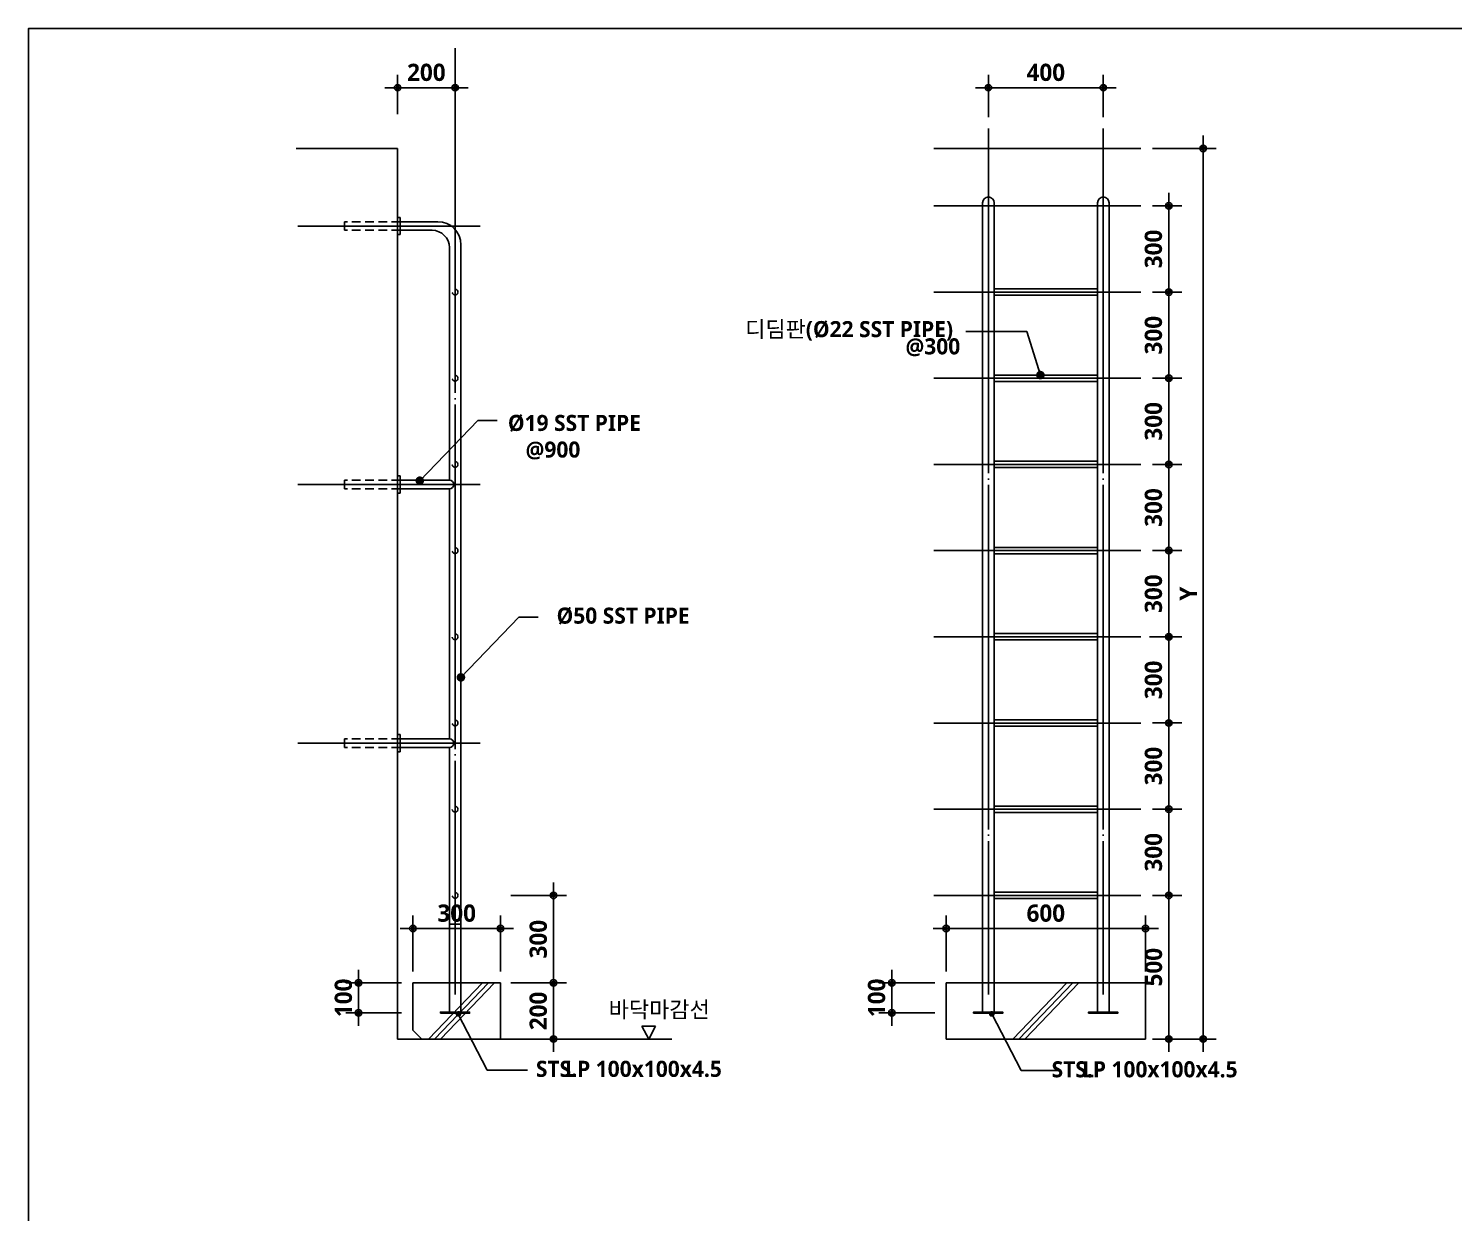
# Model space of a CAD drawing. Header units: millimetres. Extents: x 200 to 163856, y 0 to 163394.
# Drawn here: x 33800 to 36280, y 3679 to 5740 of the extents above; entities that cross this region are included whole.
import ezdxf
from ezdxf.enums import TextEntityAlignment as Align

# ---------------------------------------------------------------- set-up
doc = ezdxf.new("R2010")
doc.units = ezdxf.units.MM
doc.header["$LTSCALE"] = 10
doc.linetypes.add('CEN', pattern=[62, 60, -1, 0, -1])
doc.linetypes.add('HID', pattern=[2.3, 1.5, -0.8])
doc.layers.get('DEFPOINTS').update_dxf_attribs({"color": 181})
for name, color, linetype in [('A-ANNO-LEAD', 4, 'Continuous'), ('A-ANNO-TEXT1', 7, 'Continuous'), ('A-ST-AXIS-DIM', 7, 'Continuous'), ('CEN', 1, 'CEN'), ('COL', 2, 'Continuous'), ('DIM', 4, 'Continuous'), ('DIME', 7, 'Continuous'), ('ELE4', 4, 'Continuous'), ('HAT', 5, 'Continuous'), ('HID', 7, 'HID')]:
    doc.layers.add(name, color=color, linetype=linetype)
doc.styles.add('2020음성 1차', font='')
doc.styles.get('2020음성 1차').set_extended_font_data('NanumGothic', bold=True)
doc.dimstyles.new('NDIM10', dxfattribs={"dimscale": 10, "dimtxt": 3, "dimasz": 0.75, "dimexe": 2, "dimexo": 2, "dimgap": 1, "dimtad": 1, "dimdec": 1, "dimdsep": 46, "dimtxsty": '2020음성 1차', "dimblk": 'Z_DOT', "dimcen": 3, "dimdle": 3, "dimclrd": 256, "dimclre": 256, "dimclrt": 3, "dimadec": 0, "dimazin": 0, "dimtfac": 1, "dimtdec": 1, "dimtix": 1, "dimtmove": 2, "dimatfit": 3, "dimfxl": 1, "dimtolj": 1, "dimtzin": 0, "dimlwd": -1, "dimlwe": -1, "dimarcsym": 0})

# ---------------------------------------------------------------- blocks, each defined once
blk = doc.blocks.new('DDOT')
at = {"color": 9}
for p, q in [((-1, 0), (1, 0)), ((0, -1), (0, 1))]:
    blk.add_line(p, q, dxfattribs=at)
for radius in [0.5, 0.25]:
    blk.add_circle((0, 0), radius, dxfattribs=at)
blk = doc.blocks.new('Z_DOT')
at = {"layer": 'DIM', "color": 0}
for p, q in [((-3, 0), (3, 0)), ((0, -3), (0, 3))]:
    blk.add_line(p, q, dxfattribs=at)
for radius in [0.75, 0.375]:
    blk.add_circle((0, 0), radius, dxfattribs=at)
blk = doc.blocks.new('*D8306')
at = {"layer": 'A-ST-AXIS-DIM'}
for p, q in [((35755.8, 4381.3), (35804.1, 4381.3)), ((35784.1, 4373.8), (35784.1, 4238.8)), ((35755.8, 4231.3), (35804.1, 4231.3))]:
    blk.add_line(p, q, dxfattribs=at)
at = {"layer": 'DEFPOINTS', "color": 0}
for p in [(35735.8, 4381.3), (35735.8, 4231.3), (35784.1, 4231.3)]:
    blk.add_point(p, dxfattribs=at)
at = {"layer": 'A-ST-AXIS-DIM', "linetype": 'ByBlock', "xscale": 7.5, "yscale": 7.5, "zscale": 7.5}
for p, rotation in [((35784.1, 4381.3), 90), ((35784.1, 4231.3), 270)]:
    blk.add_blockref('Z_DOT', p, dxfattribs=dict(at, rotation=rotation))
at = {"layer": 'A-ST-AXIS-DIM', "color": 3, "insert": (35757.5, 4306.3), "char_height": 30, "attachment_point": 5, "rotation": 90, "style": '2020음성 1차'}
blk.add_mtext('\\A1;300', dxfattribs=at)
blk = doc.blocks.new('*D8307')
at = {"layer": 'A-ST-AXIS-DIM'}
for p, q in [((35755.8, 5431.3), (35804.1, 5431.3)), ((35784.1, 5423.8), (35784.1, 5288.8)), ((35755.8, 5281.3), (35804.1, 5281.3))]:
    blk.add_line(p, q, dxfattribs=at)
at = {"layer": 'DEFPOINTS', "color": 0}
for p in [(35735.8, 5431.3), (35735.8, 5281.3), (35784.1, 5281.3)]:
    blk.add_point(p, dxfattribs=at)
at = {"layer": 'A-ST-AXIS-DIM', "linetype": 'ByBlock', "xscale": 7.5, "yscale": 7.5, "zscale": 7.5}
for p, rotation in [((35784.1, 5431.3), 90), ((35784.1, 5281.3), 270)]:
    blk.add_blockref('Z_DOT', p, dxfattribs=dict(at, rotation=rotation))
at = {"layer": 'A-ST-AXIS-DIM', "color": 3, "insert": (35757.5, 5356.3), "char_height": 30, "attachment_point": 5, "rotation": 90, "style": '2020음성 1차'}
blk.add_mtext('\\A1;300', dxfattribs=at)
blk = doc.blocks.new('*D8308')
at = {"layer": 'A-ST-AXIS-DIM'}
for p, q in [((34442.3, 5591), (34442.3, 5657)), ((34542.3, 5591), (34542.3, 5657)), ((34534.8, 5637), (34449.8, 5637))]:
    blk.add_line(p, q, dxfattribs=at)
at = {"layer": 'DEFPOINTS', "color": 0}
for p in [(34442.3, 5637), (34442.3, 5571), (34542.3, 5571)]:
    blk.add_point(p, dxfattribs=at)
at = {"layer": 'A-ST-AXIS-DIM', "linetype": 'ByBlock', "xscale": 7.5, "yscale": 7.5, "zscale": 7.5, "rotation": 180}
blk.add_blockref('Z_DOT', (34442.3, 5637), dxfattribs=at)
at = {"layer": 'A-ST-AXIS-DIM', "linetype": 'ByBlock', "xscale": 7.5, "yscale": 7.5, "zscale": 7.5}
blk.add_blockref('Z_DOT', (34542.3, 5637), dxfattribs=at)
at = {"layer": 'A-ST-AXIS-DIM', "color": 3, "insert": (34492.3, 5663.5), "char_height": 30, "attachment_point": 5, "style": '2020음성 1차'}
blk.add_mtext('\\A1;200', dxfattribs=at)
blk = doc.blocks.new('*D8309')
at = {"layer": 'A-ST-AXIS-DIM'}
for p, q in [((35755.8, 4231.3), (35804.1, 4231.3)), ((35784.1, 4223.8), (35784.1, 3988.8)), ((35755.8, 3981.3), (35804.1, 3981.3))]:
    blk.add_line(p, q, dxfattribs=at)
at = {"layer": 'DEFPOINTS', "color": 0}
for p in [(35735.8, 4231.3), (35735.8, 3981.3), (35784.1, 3981.3)]:
    blk.add_point(p, dxfattribs=at)
at = {"layer": 'A-ST-AXIS-DIM', "linetype": 'ByBlock', "xscale": 7.5, "yscale": 7.5, "zscale": 7.5}
for p, rotation in [((35784.1, 4231.3), 90), ((35784.1, 3981.3), 270)]:
    blk.add_blockref('Z_DOT', p, dxfattribs=dict(at, rotation=rotation))
at = {"layer": 'A-ST-AXIS-DIM', "color": 3, "insert": (35757.6, 4106.3), "char_height": 30, "attachment_point": 5, "rotation": 90, "style": '2020음성 1차'}
blk.add_mtext('\\A1;500', dxfattribs=at)
blk = doc.blocks.new('*D8310')
at = {"layer": 'A-ST-AXIS-DIM'}
for p, q in [((35755.8, 5531.3), (35864.1, 5531.3)), ((35844.1, 5523.8), (35844.1, 3988.8)), ((35755.8, 3981.3), (35864.1, 3981.3))]:
    blk.add_line(p, q, dxfattribs=at)
at = {"layer": 'DEFPOINTS', "color": 0}
for p in [(35735.8, 5531.3), (35735.8, 3981.3), (35844.1, 3981.3)]:
    blk.add_point(p, dxfattribs=at)
at = {"layer": 'A-ST-AXIS-DIM', "linetype": 'ByBlock', "xscale": 7.5, "yscale": 7.5, "zscale": 7.5}
for p, rotation in [((35844.1, 5531.3), 90), ((35844.1, 3981.3), 270)]:
    blk.add_blockref('Z_DOT', p, dxfattribs=dict(at, rotation=rotation))
at = {"layer": 'A-ST-AXIS-DIM', "color": 3, "insert": (35818, 4756.3), "char_height": 30, "attachment_point": 5, "rotation": 90, "style": '2020음성 1차'}
blk.add_mtext('\\A1;Y', dxfattribs=at)
blk = doc.blocks.new('*D8311')
at = {"layer": 'A-ST-AXIS-DIM'}
for p, q in [((35755.8, 4531.3), (35804.1, 4531.3)), ((35784.1, 4523.8), (35784.1, 4388.8)), ((35755.8, 4381.3), (35804.1, 4381.3))]:
    blk.add_line(p, q, dxfattribs=at)
at = {"layer": 'DEFPOINTS', "color": 0}
for p in [(35735.8, 4531.3), (35735.8, 4381.3), (35784.1, 4381.3)]:
    blk.add_point(p, dxfattribs=at)
at = {"layer": 'A-ST-AXIS-DIM', "linetype": 'ByBlock', "xscale": 7.5, "yscale": 7.5, "zscale": 7.5}
for p, rotation in [((35784.1, 4531.3), 90), ((35784.1, 4381.3), 270)]:
    blk.add_blockref('Z_DOT', p, dxfattribs=dict(at, rotation=rotation))
at = {"layer": 'A-ST-AXIS-DIM', "color": 3, "insert": (35757.5, 4456.3), "char_height": 30, "attachment_point": 5, "rotation": 90, "style": '2020음성 1차'}
blk.add_mtext('\\A1;300', dxfattribs=at)
blk = doc.blocks.new('*D8312')
at = {"layer": 'A-ST-AXIS-DIM'}
for p, q in [((35755.8, 5131.3), (35804.1, 5131.3)), ((35784.1, 5123.8), (35784.1, 4988.8)), ((35755.8, 4981.3), (35804.1, 4981.3))]:
    blk.add_line(p, q, dxfattribs=at)
at = {"layer": 'DEFPOINTS', "color": 0}
for p in [(35735.8, 5131.3), (35735.8, 4981.3), (35784.1, 4981.3)]:
    blk.add_point(p, dxfattribs=at)
at = {"layer": 'A-ST-AXIS-DIM', "linetype": 'ByBlock', "xscale": 7.5, "yscale": 7.5, "zscale": 7.5}
for p, rotation in [((35784.1, 5131.3), 90), ((35784.1, 4981.3), 270)]:
    blk.add_blockref('Z_DOT', p, dxfattribs=dict(at, rotation=rotation))
at = {"layer": 'A-ST-AXIS-DIM', "color": 3, "insert": (35757.5, 5056.3), "char_height": 30, "attachment_point": 5, "rotation": 90, "style": '2020음성 1차'}
blk.add_mtext('\\A1;300', dxfattribs=at)
blk = doc.blocks.new('*D8313')
at = {"layer": 'A-ST-AXIS-DIM'}
for p, q in [((35755.8, 5281.3), (35804.1, 5281.3)), ((35784.1, 5273.8), (35784.1, 5138.8)), ((35755.8, 5131.3), (35804.1, 5131.3))]:
    blk.add_line(p, q, dxfattribs=at)
at = {"layer": 'DEFPOINTS', "color": 0}
for p in [(35735.8, 5281.3), (35735.8, 5131.3), (35784.1, 5131.3)]:
    blk.add_point(p, dxfattribs=at)
at = {"layer": 'A-ST-AXIS-DIM', "linetype": 'ByBlock', "xscale": 7.5, "yscale": 7.5, "zscale": 7.5}
for p, rotation in [((35784.1, 5281.3), 90), ((35784.1, 5131.3), 270)]:
    blk.add_blockref('Z_DOT', p, dxfattribs=dict(at, rotation=rotation))
at = {"layer": 'A-ST-AXIS-DIM', "color": 3, "insert": (35757.5, 5206.3), "char_height": 30, "attachment_point": 5, "rotation": 90, "style": '2020음성 1차'}
blk.add_mtext('\\A1;300', dxfattribs=at)
blk = doc.blocks.new('*D8314')
at = {"layer": 'A-ST-AXIS-DIM'}
for p, q in [((35755.8, 4831.3), (35804.1, 4831.3)), ((35784.1, 4823.8), (35784.1, 4688.8)), ((35755.8, 4681.3), (35804.1, 4681.3))]:
    blk.add_line(p, q, dxfattribs=at)
at = {"layer": 'DEFPOINTS', "color": 0}
for p in [(35735.8, 4831.3), (35735.8, 4681.3), (35784.1, 4681.3)]:
    blk.add_point(p, dxfattribs=at)
at = {"layer": 'A-ST-AXIS-DIM', "linetype": 'ByBlock', "xscale": 7.5, "yscale": 7.5, "zscale": 7.5}
for p, rotation in [((35784.1, 4831.3), 90), ((35784.1, 4681.3), 270)]:
    blk.add_blockref('Z_DOT', p, dxfattribs=dict(at, rotation=rotation))
at = {"layer": 'A-ST-AXIS-DIM', "color": 3, "insert": (35757.5, 4756.3), "char_height": 30, "attachment_point": 5, "rotation": 90, "style": '2020음성 1차'}
blk.add_mtext('\\A1;300', dxfattribs=at)
blk = doc.blocks.new('*D8315')
at = {"layer": 'A-ST-AXIS-DIM'}
for p, q in [((35755.8, 4981.3), (35804.1, 4981.3)), ((35784.1, 4973.8), (35784.1, 4838.8)), ((35755.8, 4831.3), (35804.1, 4831.3))]:
    blk.add_line(p, q, dxfattribs=at)
at = {"layer": 'DEFPOINTS', "color": 0}
for p in [(35735.8, 4981.3), (35735.8, 4831.3), (35784.1, 4831.3)]:
    blk.add_point(p, dxfattribs=at)
at = {"layer": 'A-ST-AXIS-DIM', "linetype": 'ByBlock', "xscale": 7.5, "yscale": 7.5, "zscale": 7.5}
for p, rotation in [((35784.1, 4981.3), 90), ((35784.1, 4831.3), 270)]:
    blk.add_blockref('Z_DOT', p, dxfattribs=dict(at, rotation=rotation))
at = {"layer": 'A-ST-AXIS-DIM', "color": 3, "insert": (35757.5, 4906.3), "char_height": 30, "attachment_point": 5, "rotation": 90, "style": '2020음성 1차'}
blk.add_mtext('\\A1;300', dxfattribs=at)
blk = doc.blocks.new('*D8316')
at = {"layer": 'A-ST-AXIS-DIM'}
for p, q in [((34639, 4231.3), (34733.6, 4231.3)), ((34713.6, 4086.5), (34713.6, 4223.8)), ((34639, 4079), (34733.6, 4079))]:
    blk.add_line(p, q, dxfattribs=at)
at = {"layer": 'DEFPOINTS', "color": 0}
for p in [(34619, 4231.3), (34713.6, 4231.3), (34619, 4079)]:
    blk.add_point(p, dxfattribs=at)
at = {"layer": 'A-ST-AXIS-DIM', "linetype": 'ByBlock', "xscale": 7.5, "yscale": 7.5, "zscale": 7.5}
for p, rotation in [((34713.6, 4231.3), 90), ((34713.6, 4079), 270)]:
    blk.add_blockref('Z_DOT', p, dxfattribs=dict(at, rotation=rotation))
at = {"layer": 'A-ST-AXIS-DIM', "color": 3, "insert": (34687.1, 4155.1), "char_height": 30, "attachment_point": 5, "rotation": 90, "style": '2020음성 1차'}
blk.add_mtext('\\A1;300', dxfattribs=at)
blk = doc.blocks.new('*D8317')
at = {"layer": 'A-ST-AXIS-DIM'}
for p, q in [((35755.8, 4681.3), (35804.1, 4681.3)), ((35784.1, 4673.8), (35784.1, 4538.8)), ((35755.8, 4531.3), (35804.1, 4531.3))]:
    blk.add_line(p, q, dxfattribs=at)
at = {"layer": 'DEFPOINTS', "color": 0}
for p in [(35735.8, 4681.3), (35735.8, 4531.3), (35784.1, 4531.3)]:
    blk.add_point(p, dxfattribs=at)
at = {"layer": 'A-ST-AXIS-DIM', "linetype": 'ByBlock', "xscale": 7.5, "yscale": 7.5, "zscale": 7.5}
for p, rotation in [((35784.1, 4681.3), 90), ((35784.1, 4531.3), 270)]:
    blk.add_blockref('Z_DOT', p, dxfattribs=dict(at, rotation=rotation))
at = {"layer": 'A-ST-AXIS-DIM', "color": 3, "insert": (35757.5, 4606.3), "char_height": 30, "attachment_point": 5, "rotation": 90, "style": '2020음성 1차'}
blk.add_mtext('\\A1;300', dxfattribs=at)
blk = doc.blocks.new('*D8335')
at = {"layer": 'A-ST-AXIS-DIM'}
for p, q in [((34374.4, 4086.5), (34374.4, 4094)), ((34449, 4079), (34354.4, 4079)), ((34374.4, 4026.8), (34374.4, 4079)), ((34449, 4026.8), (34354.4, 4026.8)), ((34374.4, 4019.3), (34374.4, 4011.8))]:
    blk.add_line(p, q, dxfattribs=at)
at = {"layer": 'DEFPOINTS', "color": 0}
for p in [(34374.4, 4079), (34469, 4079), (34469, 4026.8)]:
    blk.add_point(p, dxfattribs=at)
at = {"layer": 'A-ST-AXIS-DIM', "linetype": 'ByBlock', "xscale": 7.5, "yscale": 7.5, "zscale": 7.5}
for p, rotation in [((34374.4, 4079), 270), ((34374.4, 4026.8), 90)]:
    blk.add_blockref('Z_DOT', p, dxfattribs=dict(at, rotation=rotation))
at = {"layer": 'A-ST-AXIS-DIM', "color": 3, "insert": (34348, 4052.9), "char_height": 30, "attachment_point": 5, "rotation": 90, "style": '2020음성 1차'}
blk.add_mtext('\\A1;100', dxfattribs=at)
blk = doc.blocks.new('*D8336')
at = {"layer": 'A-ST-AXIS-DIM'}
for p, q in [((34639, 4079), (34733.6, 4079)), ((34713.6, 4071.5), (34713.6, 3988.8)), ((34639, 3981.3), (34733.6, 3981.3))]:
    blk.add_line(p, q, dxfattribs=at)
at = {"layer": 'DEFPOINTS', "color": 0}
for p in [(34619, 4079), (34619, 3981.3), (34713.6, 3981.3)]:
    blk.add_point(p, dxfattribs=at)
at = {"layer": 'A-ST-AXIS-DIM', "linetype": 'ByBlock', "xscale": 7.5, "yscale": 7.5, "zscale": 7.5}
for p, rotation in [((34713.6, 4079), 90), ((34713.6, 3981.3), 270)]:
    blk.add_blockref('Z_DOT', p, dxfattribs=dict(at, rotation=rotation))
at = {"layer": 'A-ST-AXIS-DIM', "color": 3, "insert": (34687.1, 4030.1), "char_height": 30, "attachment_point": 5, "rotation": 90, "style": '2020음성 1차'}
blk.add_mtext('\\A1;200', dxfattribs=at)
blk = doc.blocks.new('*D8337')
at = {"layer": 'A-ST-AXIS-DIM'}
for p, q in [((34469, 4099), (34469, 4193.6)), ((34621.2, 4099), (34621.2, 4193.6)), ((34613.7, 4173.6), (34476.5, 4173.6))]:
    blk.add_line(p, q, dxfattribs=at)
at = {"layer": 'DEFPOINTS', "color": 0}
for p in [(34469, 4173.6), (34469, 4079), (34621.2, 4079)]:
    blk.add_point(p, dxfattribs=at)
at = {"layer": 'A-ST-AXIS-DIM', "linetype": 'ByBlock', "xscale": 7.5, "yscale": 7.5, "zscale": 7.5, "rotation": 180}
blk.add_blockref('Z_DOT', (34469, 4173.6), dxfattribs=at)
at = {"layer": 'A-ST-AXIS-DIM', "linetype": 'ByBlock', "xscale": 7.5, "yscale": 7.5, "zscale": 7.5}
blk.add_blockref('Z_DOT', (34621.2, 4173.6), dxfattribs=at)
at = {"layer": 'A-ST-AXIS-DIM', "color": 3, "insert": (34545.1, 4200.2), "char_height": 30, "attachment_point": 5, "style": '2020음성 1차'}
blk.add_mtext('\\A1;300', dxfattribs=at)
blk = doc.blocks.new('*D8338')
at = {"layer": 'A-ST-AXIS-DIM'}
for p, q in [((35302.3, 4086.5), (35302.3, 4094)), ((35376.9, 4079), (35282.3, 4079)), ((35302.3, 4026.8), (35302.3, 4079)), ((35376.9, 4026.8), (35282.3, 4026.8)), ((35302.3, 4019.3), (35302.3, 4011.8))]:
    blk.add_line(p, q, dxfattribs=at)
at = {"layer": 'DEFPOINTS', "color": 0}
for p in [(35302.3, 4079), (35396.9, 4079), (35396.9, 4026.8)]:
    blk.add_point(p, dxfattribs=at)
at = {"layer": 'A-ST-AXIS-DIM', "linetype": 'ByBlock', "xscale": 7.5, "yscale": 7.5, "zscale": 7.5}
for p, rotation in [((35302.3, 4079), 270), ((35302.3, 4026.8), 90)]:
    blk.add_blockref('Z_DOT', p, dxfattribs=dict(at, rotation=rotation))
at = {"layer": 'A-ST-AXIS-DIM', "color": 3, "insert": (35275.8, 4052.9), "char_height": 30, "attachment_point": 5, "rotation": 90, "style": '2020음성 1차'}
blk.add_mtext('\\A1;100', dxfattribs=at)
blk = doc.blocks.new('*D8339')
at = {"layer": 'A-ST-AXIS-DIM'}
for p, q in [((35396.9, 4099), (35396.9, 4193.6)), ((35743.6, 4099), (35743.6, 4193.6)), ((35736.1, 4173.6), (35404.4, 4173.6))]:
    blk.add_line(p, q, dxfattribs=at)
at = {"layer": 'DEFPOINTS', "color": 0}
for p in [(35396.9, 4173.6), (35396.9, 4079), (35743.6, 4079)]:
    blk.add_point(p, dxfattribs=at)
at = {"layer": 'A-ST-AXIS-DIM', "linetype": 'ByBlock', "xscale": 7.5, "yscale": 7.5, "zscale": 7.5, "rotation": 180}
blk.add_blockref('Z_DOT', (35396.9, 4173.6), dxfattribs=at)
at = {"layer": 'A-ST-AXIS-DIM', "linetype": 'ByBlock', "xscale": 7.5, "yscale": 7.5, "zscale": 7.5}
blk.add_blockref('Z_DOT', (35743.6, 4173.6), dxfattribs=at)
at = {"layer": 'A-ST-AXIS-DIM', "color": 3, "insert": (35570.2, 4200.2), "char_height": 30, "attachment_point": 5, "style": '2020음성 1차'}
blk.add_mtext('\\A1;600', dxfattribs=at)
blk = doc.blocks.new('*D8340')
at = {"layer": 'A-ST-AXIS-DIM'}
for p, q in [((35470.2, 5585.9), (35470.2, 5657)), ((35670.2, 5585.9), (35670.2, 5657)), ((35477.7, 5637), (35662.7, 5637))]:
    blk.add_line(p, q, dxfattribs=at)
at = {"layer": 'DEFPOINTS', "color": 0}
for p in [(35670.2, 5637), (35470.2, 5565.9), (35670.2, 5565.9)]:
    blk.add_point(p, dxfattribs=at)
at = {"layer": 'A-ST-AXIS-DIM', "linetype": 'ByBlock', "xscale": 7.5, "yscale": 7.5, "zscale": 7.5, "rotation": 180}
blk.add_blockref('Z_DOT', (35470.2, 5637), dxfattribs=at)
at = {"layer": 'A-ST-AXIS-DIM', "linetype": 'ByBlock', "xscale": 7.5, "yscale": 7.5, "zscale": 7.5}
blk.add_blockref('Z_DOT', (35670.2, 5637), dxfattribs=at)
at = {"layer": 'A-ST-AXIS-DIM', "color": 3, "insert": (35570.2, 5663.5), "char_height": 30, "attachment_point": 5, "style": '2020음성 1차'}
blk.add_mtext('\\A1;400', dxfattribs=at)

msp = doc.modelspace()

# ---------------------------------------------------------------- linework, layer by layer
at = {"layer": 'A-ANNO-LEAD'}
for p, q in [((35536.8467, 5212.68913), (35431.17095, 5212.68913)), ((35560.71742, 5136.75061), (35536.8467, 5212.68913)), ((34480.83259, 4953.00131), (34581.88828, 5057.70692)), ((34581.88828, 5057.70692), (34615.38046, 5057.70692)), ((34552.38911, 4610.67772), (34653.44481, 4715.38333)), ((34653.44481, 4715.38333), (34686.93699, 4715.38333)), ((35476.16076, 4024.97734), (35527.07329, 3926.43411)), ((35527.07329, 3926.43411), (35597.07329, 3926.43411))]:
    msp.add_line(p, q, dxfattribs=at)
for points, const_width in [([(35564.3917, 5136.00083, -1), (35557.04315, 5137.5004, -1)], 7.5), ([(34477.21036, 4953.97188, 1), (34484.45481, 4952.03074, 1)], 7.5), ([(34548.76689, 4611.64829, 1), (34556.01133, 4609.70715, 1)], 7.5), ([(35473.62373, 4024.97734, -1), (35478.69779, 4024.97734, -1)], 5.07406)]:
    msp.add_lwpolyline(points, format="xyb", close=True, dxfattribs=dict(at, const_width=const_width))
at = {"layer": 'A-ANNO-TEXT1'}
for p, q in [((34442.34668, 5531.25061), (34265.66119, 5531.25061)), ((34442.34668, 5531.25061), (34442.34668, 3981.25061)), ((35375.1166, 5531.25061), (35735.78163, 5531.25061)), ((34442.34668, 5411.25061), (34446.84668, 5411.25061)), ((34446.84668, 5411.25061), (34446.84668, 5381.25061)), ((34442.34668, 5381.25061), (34446.84668, 5381.25061)), ((34446.84668, 5403.75061), (34512.34668, 5403.75061)), ((34446.84668, 5388.75061), (34502.34668, 5388.75061)), ((34442.34668, 4961.25061), (34446.84668, 4961.25061)), ((34446.84668, 4961.25061), (34446.84668, 4931.25061)), ((34446.84668, 4953.75061), (34532.34668, 4953.75061)), ((34446.84668, 4938.75061), (34532.34668, 4938.75061)), ((34442.34668, 4931.25061), (34446.84668, 4931.25061)), ((34442.34668, 4511.25061), (34446.84668, 4511.25061)), ((34446.84668, 4511.25061), (34446.84668, 4481.25061)), ((34446.84668, 4503.75061), (34532.34668, 4503.75061)), ((34446.84668, 4488.75061), (34532.34668, 4488.75061)), ((34442.34668, 4481.25061), (34446.84668, 4481.25061)), ((34867.28247, 4003.75061), (34879.28247, 3981.25061)), ((34891.28247, 4003.75061), (34867.28247, 4003.75061)), ((34879.28247, 3981.25061), (34891.28247, 4003.75061)), ((34442.34668, 3981.25061), (34919.42374, 3981.25061)), ((35408.81347, 3981.25061), (35735.78163, 3981.25061))]:
    msp.add_line(p, q, dxfattribs=at)
at = {"layer": 'A-ANNO-TEXT1', "linetype": 'ByBlock'}
msp.add_line((35750.78163, 4681.25061), (35799.07695, 4681.25061), dxfattribs=at)
at = {"layer": 'A-ANNO-TEXT1'}
for centre, radius, start in [((34502.34668, 5358.75061), 30, 0), ((34512.34668, 5363.75061), 40, 0), ((34532.34668, 4946.25061), 7.5, 270), ((34532.34668, 4496.25061), 7.5, 270)]:
    msp.add_arc(centre, radius, start, 90, dxfattribs=at)
at = {"layer": 'CEN'}
for p, q in [((34542.34668, 5705.70194), (34542.34668, 4058.46393)), ((35470.22411, 5565.87468), (35470.22411, 4058.46393)), ((35670.22411, 5565.87468), (35670.22411, 4058.46393)), ((35375.1166, 5431.25061), (35735.78163, 5431.25061)), ((34268.38066, 5396.25061), (34586.01744, 5396.25061)), ((35375.1166, 5281.25061), (35735.78163, 5281.25061)), ((35375.1166, 5131.25061), (35735.78163, 5131.25061)), ((35375.1166, 4981.25061), (35735.78163, 4981.25061)), ((34268.38066, 4946.25061), (34586.01744, 4946.25061)), ((35375.1166, 4831.25061), (35735.78163, 4831.25061)), ((35375.1166, 4681.25061), (35735.78163, 4681.25061)), ((35375.1166, 4531.25061), (35735.78163, 4531.25061)), ((34268.38066, 4496.25061), (34586.01744, 4496.25061)), ((35375.1166, 4381.25061), (35735.78163, 4381.25061)), ((35375.1166, 4231.25061), (35735.78163, 4231.25061))]:
    msp.add_line(p, q, dxfattribs=at)
at = {"layer": 'COL'}
for points in [[(34621.23281, 3981.25061), (34621.23281, 4079.0288), (34469.01099, 4079.0288), (34469.01099, 3996.4728), (34484.23318, 3981.25061)], [(35396.88842, 3981.25061), (35743.5598, 3981.25061), (35743.5598, 4079.0288), (35396.88842, 4079.0288)]]:
    msp.add_lwpolyline(points, close=True, dxfattribs=at)
at = {"layer": 'DEFPOINTS'}
msp.add_lwpolyline([(33800, 200), (40894.9654, 200), (40894.9654, 5740), (33800, 5740)], close=True, dxfattribs=at)
at = {"layer": 'DIME'}
for p, q in [((34547.12628, 4025.76627), (34598.03881, 3927.22304)), ((34598.03881, 3927.22304), (34668.03881, 3927.22304))]:
    msp.add_line(p, q, dxfattribs=at)
at = {"layer": 'DIME', "const_width": 5.07406}
msp.add_lwpolyline([(34545.7463, 4024.97734, -1), (34550.82036, 4024.97734, -1)], format="xyb", close=True, dxfattribs=at)
at = {"layer": 'ELE4'}
for p, q in [((35460.22411, 5436.75061), (35460.22411, 4079.0288)), ((35480.22411, 5436.75061), (35480.22411, 4079.0288)), ((35660.22411, 5436.75061), (35660.22411, 4079.0288)), ((35680.22411, 5436.75061), (35680.22411, 4079.0288)), ((34532.34668, 5358.75061), (34532.34668, 4953.75061)), ((34552.34668, 5363.75061), (34552.34668, 4079.0288)), ((35480.22411, 5286.75061), (35660.22411, 5286.75061)), ((35480.22411, 5275.75061), (35660.22411, 5275.75061)), ((35480.22411, 5136.75061), (35660.22411, 5136.75061)), ((35480.22411, 5125.75061), (35660.22411, 5125.75061)), ((35480.22411, 4986.75061), (35660.22411, 4986.75061)), ((35480.22411, 4975.75061), (35660.22411, 4975.75061)), ((34532.34668, 4938.75061), (34532.34668, 4503.75061)), ((35480.22411, 4836.75061), (35660.22411, 4836.75061)), ((35480.22411, 4825.75061), (35660.22411, 4825.75061)), ((35480.22411, 4686.75061), (35660.22411, 4686.75061)), ((35480.22411, 4675.75061), (35660.22411, 4675.75061)), ((35480.22411, 4536.75061), (35660.22411, 4536.75061)), ((35480.22411, 4525.75061), (35660.22411, 4525.75061)), ((34532.34668, 4488.75061), (34532.34668, 4079.0288)), ((35480.22411, 4386.75061), (35660.22411, 4386.75061)), ((35480.22411, 4375.75061), (35660.22411, 4375.75061)), ((35480.22411, 4236.75061), (35660.22411, 4236.75061)), ((35480.22411, 4225.75061), (35660.22411, 4225.75061)), ((34552.34668, 4181.25061), (34532.34668, 4181.25061)), ((34532.34668, 4028.28819), (34532.34668, 4079.0288)), ((34552.34668, 4028.28819), (34552.34668, 4079.0288)), ((35460.22411, 4028.28819), (35460.22411, 4079.0288)), ((35480.22411, 4028.28819), (35480.22411, 4079.0288)), ((35660.22411, 4028.28819), (35660.22411, 4079.0288)), ((35680.22411, 4028.28819), (35680.22411, 4079.0288))]:
    msp.add_line(p, q, dxfattribs=at)
for points in [[(34516.6171, 4026.00487), (34567.3577, 4026.00487), (34567.3577, 4028.28819), (34516.6171, 4028.28819)], [(35444.49453, 4026.00487), (35495.23513, 4026.00487), (35495.23513, 4028.28819), (35444.49453, 4028.28819)], [(35644.49453, 4026.00487), (35695.23513, 4026.00487), (35695.23513, 4028.28819), (35644.49453, 4028.28819)]]:
    msp.add_lwpolyline(points, close=True, dxfattribs=at)
for centre in [(35470.22411, 5436.75061), (35670.22411, 5436.75061)]:
    msp.add_arc(centre, 10, 0, 180, dxfattribs=at)
at = {"layer": 'HAT'}
for p, q in [((34495.94407, 3981.25061), (34589.88361, 4079.0288)), ((34506.49861, 3981.25061), (34600.43815, 4079.0288)), ((34517.05315, 3981.25061), (34610.99269, 4079.0288)), ((35512.69981, 3981.25061), (35606.63934, 4079.0288)), ((35523.25434, 3981.25061), (35617.19388, 4079.0288)), ((35533.80888, 3981.25061), (35627.74842, 4079.0288))]:
    msp.add_line(p, q, dxfattribs=at)
at = {"layer": 'HID'}
for p, q in [((34349.90994, 5403.75061), (34349.90994, 5388.75061)), ((34446.84668, 5403.75061), (34349.90994, 5403.75061)), ((34446.84668, 5388.75061), (34349.90994, 5388.75061)), ((34349.90994, 4953.75061), (34349.90994, 4938.75061)), ((34446.84668, 4953.75061), (34349.90994, 4953.75061)), ((34446.84668, 4938.75061), (34349.90994, 4938.75061)), ((34349.90994, 4503.75061), (34349.90994, 4488.75061)), ((34446.84668, 4503.75061), (34349.90994, 4503.75061)), ((34446.84668, 4488.75061), (34349.90994, 4488.75061))]:
    msp.add_line(p, q, dxfattribs=at)
for centre in [(34542.34668, 5281.25061), (34542.34668, 5131.25061), (34542.34668, 4981.25061), (34542.34668, 4831.25061), (34542.34668, 4681.25061), (34542.34668, 4531.25061), (34542.34668, 4381.25061), (34542.34668, 4231.25061)]:
    msp.add_circle(centre, 5, dxfattribs=at)

# ---------------------------------------------------------------- block references
at = {"layer": 'A-ANNO-TEXT1', "linetype": 'ByBlock', "xscale": 7.5, "yscale": 7.5, "zscale": 7.5, "rotation": 90}
msp.add_blockref('DDOT', (35784.07695, 4681.25061), dxfattribs=at)

# ---------------------------------------------------------------- texts
at = {"layer": 'A-ANNO-TEXT1', "style": '2020음성 1차'}
for s, p in [('디딤판(Ø22 SST PIPE)', (35408.74849, 5202.79977)), ('@300', (35421.29078, 5172.79977)), ('Ø19 SST PIPE', (34865.63648, 5039.54299)), ('@900', (34760.24179, 4993.15739)), ('Ø50 SST PIPE', (34950.34498, 4704.12409)), ('STS.P 100x100x4.5', (35006.41264, 3915.37408)), ('L', (34754.04119, 3915.37408)), ('STS.P 100x100x4.5', (35903.78891, 3914.58515)), ('L', (35654.07567, 3914.58515))]:
    msp.add_text(s, height=28, dxfattribs=at).set_placement(p, align=Align.RIGHT)
msp.add_text('바닥마감선', height=28, dxfattribs=at).set_placement((34809.75028, 4018.60186))

# ---------------------------------------------------------------- dimensions: what is measured, and where the dimension line sits
at = {"layer": 'A-ST-AXIS-DIM'}
for p1, p2, distance, text, picture, middle in [((34542.34668, 5570.99938), (34442.34668, 5570.99938), -66.01333, '200', '*D8308', (34492.34668, 5663.50419)), ((35470.22411, 5565.87468), (35670.22411, 5565.87468), 71.13803, '400', '*D8340', (35570.22411, 5663.46157)), ((35735.78163, 5531.25061), (35735.78163, 3981.25061), 108.29532, 'Y', '*D8310', (35818.01161, 4756.25061)), ((35735.78163, 5431.25061), (35735.78163, 5281.25061), 48.29532, '300', '*D8307', (35757.52155, 5356.25061)), ((35735.78163, 5281.25061), (35735.78163, 5131.25061), 48.29532, '300', '*D8313', (35757.52155, 5206.25061)), ((35735.78163, 5131.25061), (35735.78163, 4981.25061), 48.29532, '300', '*D8312', (35757.52155, 5056.25061)), ((35735.78163, 4981.25061), (35735.78163, 4831.25061), 48.29532, '300', '*D8315', (35757.52155, 4906.25061)), ((35735.78163, 4831.25061), (35735.78163, 4681.25061), 48.29532, '300', '*D8314', (35757.52155, 4756.25061)), ((35735.78163, 4681.25061), (35735.78163, 4531.25061), 48.29532, '300', '*D8317', (35757.52155, 4606.25061)), ((35735.78163, 4531.25061), (35735.78163, 4381.25061), 48.29532, '300', '*D8311', (35757.52155, 4456.25061)), ((35735.78163, 4381.25061), (35735.78163, 4231.25061), 48.29532, '300', '*D8306', (35757.52155, 4306.25061)), ((34619.01099, 4079.0288), (34619.01099, 4231.25061), -94.6022, '300', '*D8316', (34687.05779, 4155.13971)), ((35735.78163, 4231.25061), (35735.78163, 3981.25061), 48.29532, '500', '*D8309', (35757.58547, 4106.25061)), ((34621.23281, 4079.0288), (34469.01099, 4079.0288), -94.6022, '300', '*D8337', (34545.1219, 4200.18639)), ((35743.5598, 4079.0288), (35396.88842, 4079.0288), -94.6022, '600', '*D8339', (35570.22411, 4200.18639)), ((34469.01099, 4026.7788), (34469.01099, 4079.0288), 94.6022, '100', '*D8335', (34347.95993, 4052.9038)), ((34619.01099, 4079.0288), (34619.01099, 3981.25061), 94.6022, '200', '*D8336', (34687.12171, 4030.13971)), ((35396.88842, 4026.7788), (35396.88842, 4079.0288), 94.6022, '100', '*D8338', (35275.83736, 4052.9038))]:
    dim = msp.add_aligned_dim(p1=p1, p2=p2, distance=distance, text=text, dimstyle='NDIM10', override={"dimtxsty": '2020음성 1차'}, dxfattribs=at)
    dim.commit()
    dim.dimension.update_dxf_attribs({"geometry": picture, "text_midpoint": middle})

doc.saveas('drawing.dxf')
